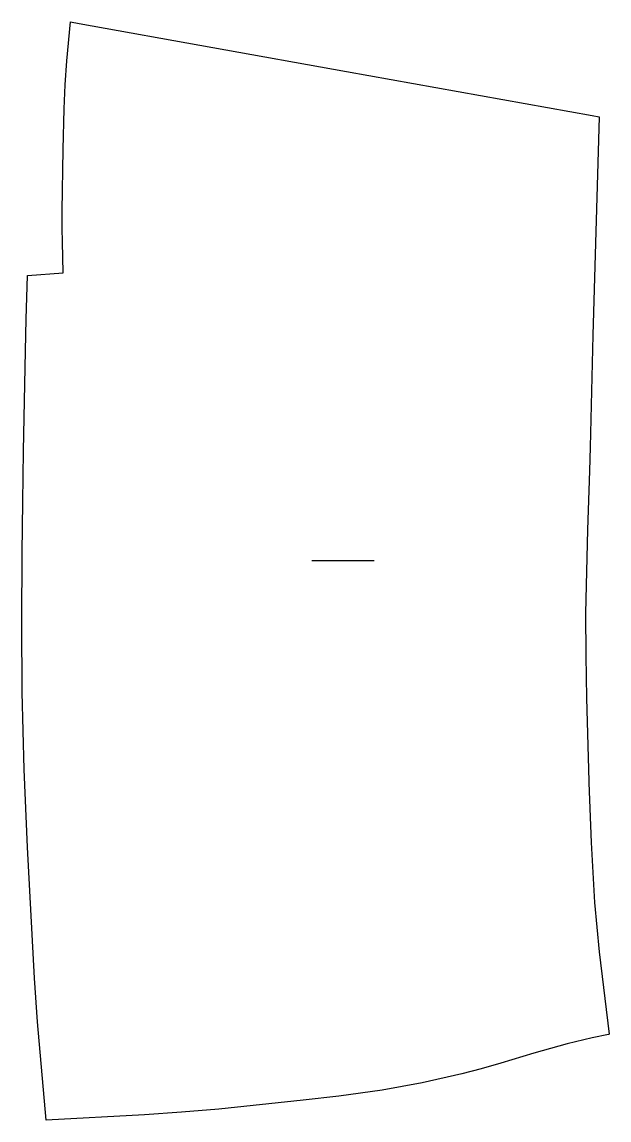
# Model space of a CAD drawing. Header units: inches. Extents: x 0 to 14.4, y 0 to 26.9.
import ezdxf

# ---------------------------------------------------------------- set-up
doc = ezdxf.new("R2010")
doc.units = ezdxf.units.IN

msp = doc.modelspace()

# ---------------------------------------------------------------- linework, layer by layer
at = {"layer": 'T001L001'}
for points in [[(0.593, 0), (0.382, 2.4), (0.306, 3.476), (0.134, 6.676), (0.057, 8.576), (0.008, 10.476), (0, 12.181), (0.006, 13.886), (0.019, 15.127), (0.038, 16.368), (0.088, 18.823), (0.102, 19.599), (0.134, 20.668), (1.01, 20.732), (0.995, 21.493), (0.985, 21.818), (0.985, 22.25), (1.008, 23.758), (1.032, 24.749), (1.06, 25.341), (1.1, 25.921), (1.187, 26.876), (1.403, 26.838), (7.947, 25.663), (13.965, 24.583), (14.136, 24.552), (13.978, 19.214), (13.913, 16.472), (13.898, 15.892), (13.851, 14.443), (13.801, 12.406), (13.805, 11.366), (13.823, 10.327), (13.885, 8.297), (13.886, 8.256), (13.935, 6.795), (14.018, 5.326), (14.139, 4.12), (14.377, 2.101), (14.361, 2.097), (13.964, 2.008), (13.355, 1.866), (12.535, 1.635), (11.725, 1.393), (11.247, 1.257), (10.77, 1.129), (9.799, 0.908), (8.824, 0.728), (7.757, 0.585), (6.885, 0.483), (4.823, 0.267), (3.911, 0.196), (2.999, 0.131), (0.593, 0)], [(7.101, 13.698), (8.626, 13.698)]]:
    msp.add_lwpolyline(points, dxfattribs=at)

doc.saveas('drawing.dxf')
